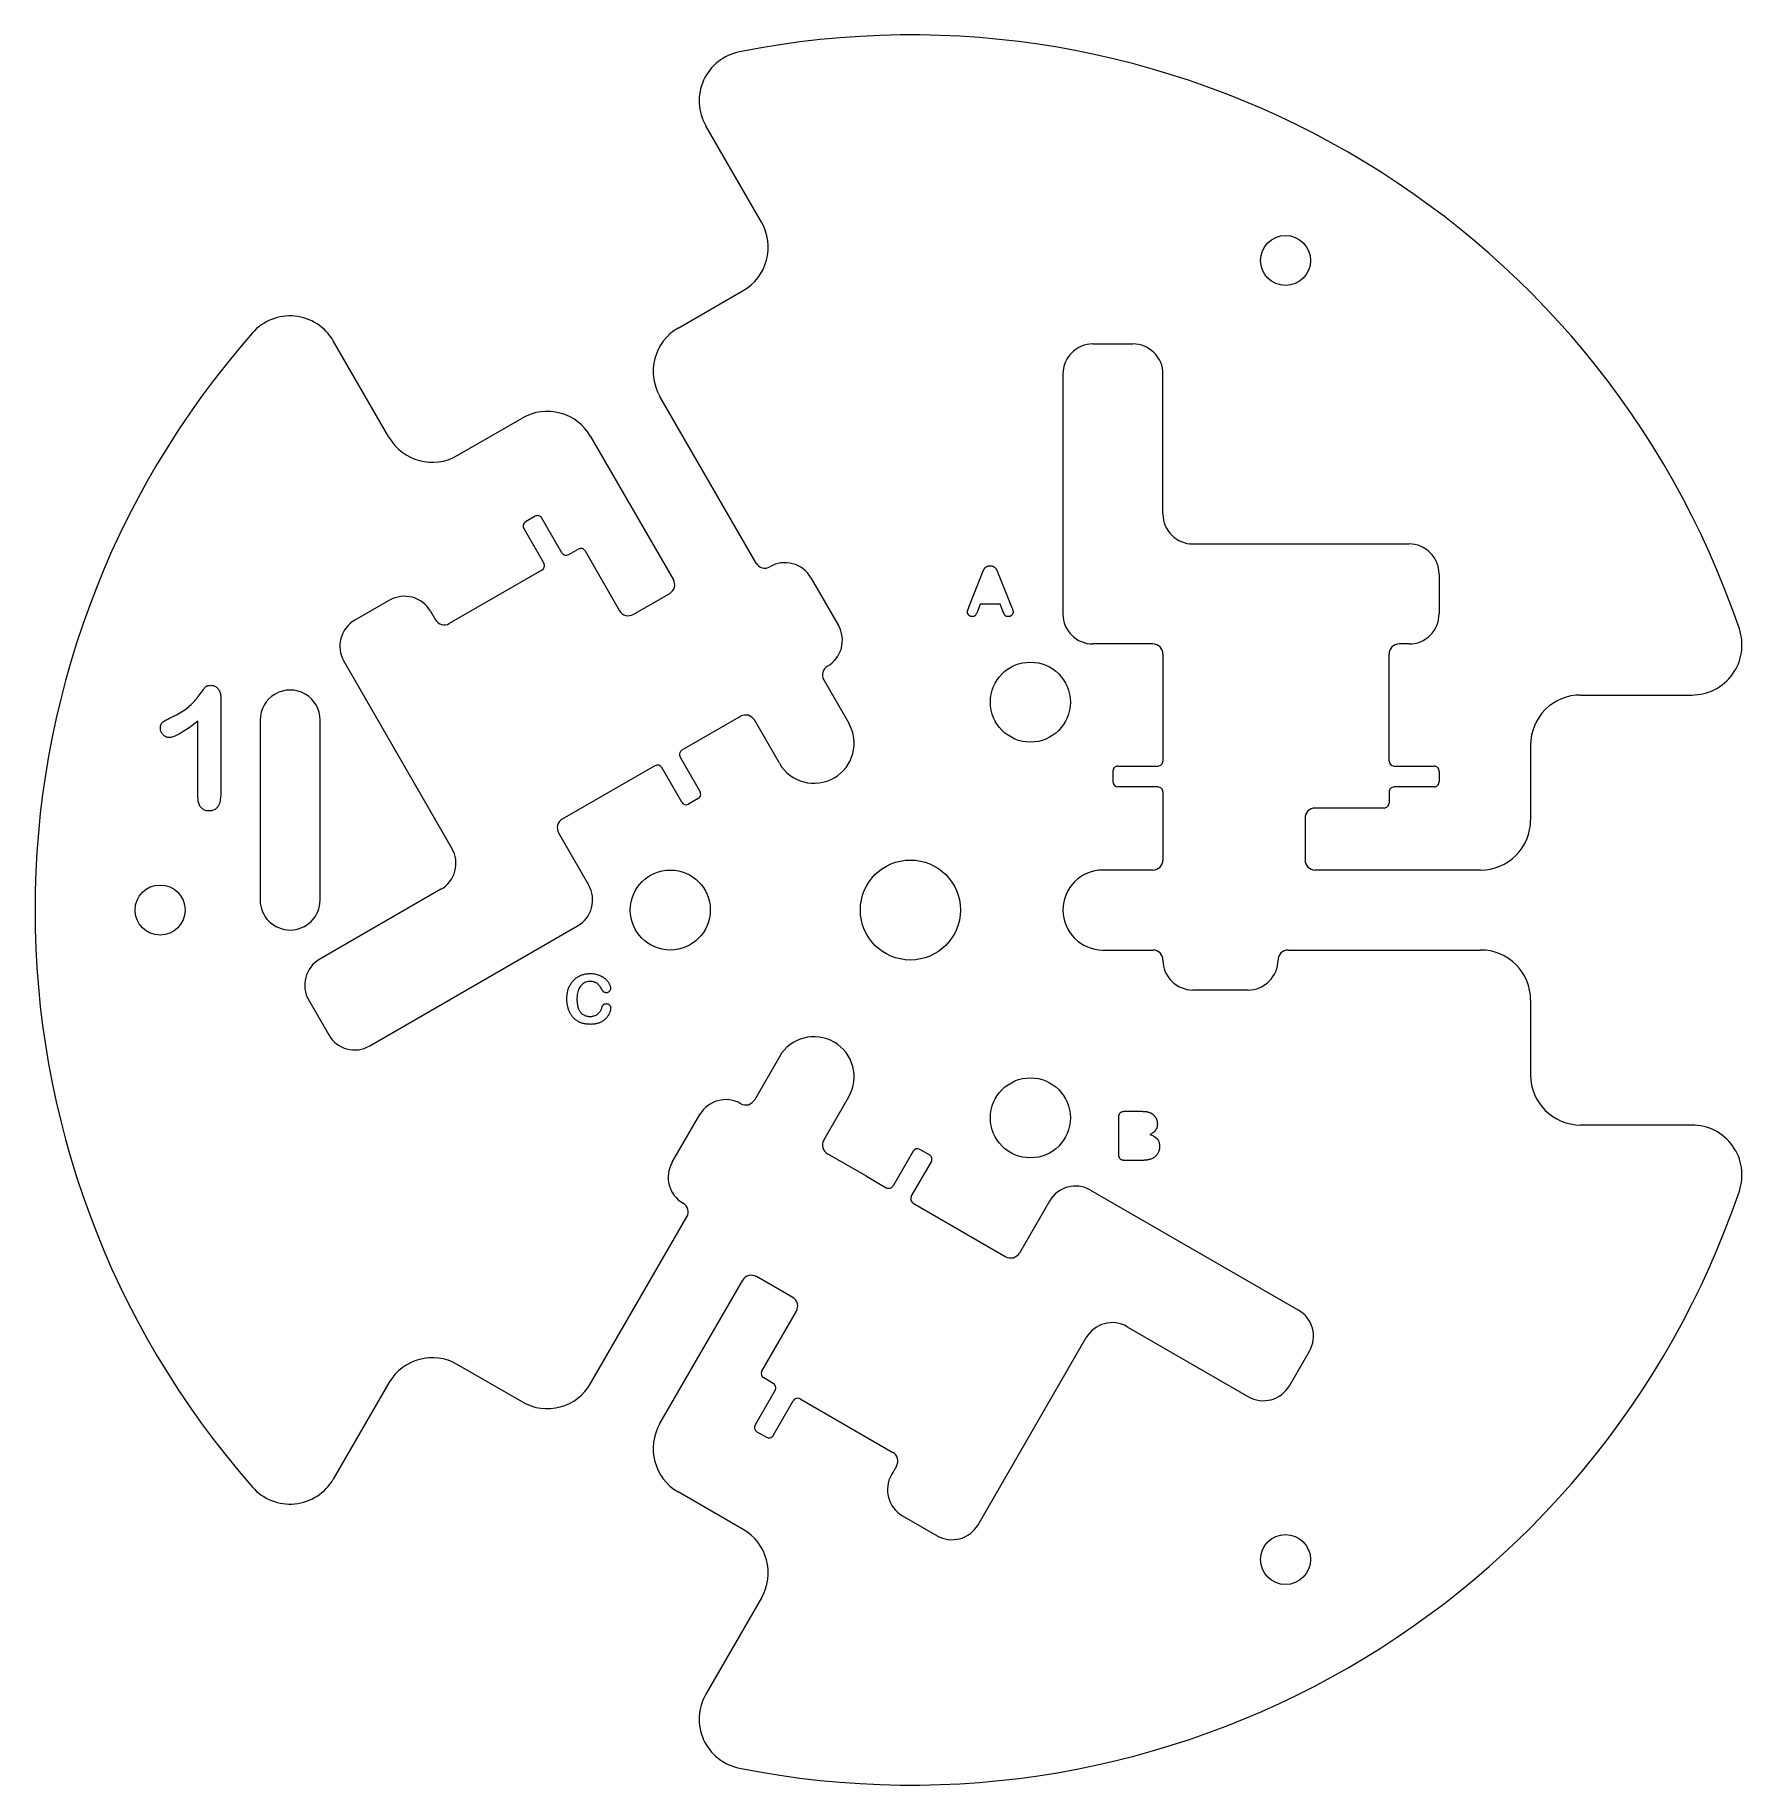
# Model space of a CAD drawing. Extents: x 65 to 235, y 62 to 238.
import ezdxf

# ---------------------------------------------------------------- set-up
doc = ezdxf.new("R2010")
doc.units = 0

msp = doc.modelspace()

# ---------------------------------------------------------------- linework, layer by layer
at = {"color": 1, "lineweight": 13}
for p, q in [((137.305496, 218.773712), (131.74144, 228.410919)), ((128.980179, 208.193573), (135.475357, 211.943573)), ((100.066399, 197.273697), (94.50235, 206.910919)), ((170.435944, 206.600006), (174.435944, 206.600006)), ((167.435944, 203.600006), (167.435944, 179.600006)), ((177.435944, 189.600006), (177.435944, 203.600006)), ((136.77504, 184.692459), (127.150047, 201.363449)), ((106.89653, 195.443573), (113.391716, 199.193573)), ((120.22184, 197.363449), (128.496841, 183.030731)), ((114.675819, 189.369446), (113.72319, 188.819443)), ((117.358826, 185.722321), (115.358826, 189.186432)), ((113.540176, 188.136429), (115.540176, 184.672333)), ((118.04184, 185.539307), (118.994476, 186.089325)), ((119.677483, 185.906311), (123.127487, 179.930725)), ((180.435944, 186.600006), (202.03595, 186.600006)), ((115.357162, 183.989319), (106.090698, 178.639313)), ((159.398788, 183.739212), (159.413223, 183.776093)), ((159.413223, 183.776093), (159.42807, 183.814072)), ((159.42807, 183.814072), (159.443268, 183.851959)), ((159.443268, 183.851959), (159.458664, 183.88855)), ((159.458664, 183.88855), (159.474228, 183.923798)), ((159.474228, 183.923798), (159.490021, 183.957764)), ((159.490021, 183.957764), (159.505981, 183.990417)), ((159.505981, 183.990417), (159.522186, 184.021759)), ((159.522186, 184.021759), (159.538574, 184.051834)), ((159.538574, 184.051834), (159.555161, 184.080566)), ((159.555161, 184.080566), (159.571945, 184.107971)), ((159.571945, 184.107971), (159.588913, 184.134079)), ((159.588913, 184.134079), (159.606567, 184.159073)), ((159.606567, 184.159073), (159.625259, 184.183105)), ((159.625259, 184.183105), (159.64502, 184.206146)), ((159.64502, 184.206146), (159.665848, 184.228195)), ((159.665848, 184.228195), (159.687775, 184.249298)), ((159.687775, 184.249298), (159.710754, 184.269409)), ((159.710754, 184.269409), (159.734802, 184.288574)), ((159.734802, 184.288574), (159.759949, 184.306732)), ((159.759949, 184.306732), (159.786163, 184.323944)), ((159.786163, 184.323944), (159.813446, 184.340179)), ((159.813446, 184.340179), (159.841919, 184.355164)), ((159.841919, 184.355164), (159.871689, 184.36853)), ((159.871689, 184.36853), (159.902756, 184.380341)), ((159.902756, 184.380341), (159.935135, 184.390594)), ((159.935135, 184.390594), (159.968842, 184.399231)), ((159.968842, 184.399231), (160.003845, 184.406342)), ((160.003845, 184.406342), (160.040161, 184.411835)), ((160.040161, 184.411835), (160.077759, 184.415802)), ((160.077759, 184.415802), (160.116669, 184.418137)), ((160.116669, 184.418137), (160.156906, 184.418945)), ((160.156906, 184.418945), (160.197769, 184.418137)), ((160.197769, 184.418137), (160.237274, 184.415802)), ((160.237274, 184.415802), (160.275391, 184.411835)), ((160.275391, 184.411835), (160.312119, 184.406342)), ((160.312119, 184.406342), (160.347504, 184.399231)), ((160.347504, 184.399231), (160.381485, 184.390594)), ((160.381485, 184.390594), (160.414108, 184.380341)), ((160.414108, 184.380341), (160.445374, 184.36853)), ((160.445374, 184.36853), (160.47522, 184.355164)), ((160.47522, 184.355164), (160.503738, 184.340179)), ((160.503738, 184.340179), (160.531021, 184.323975)), ((160.531021, 184.323975), (160.557205, 184.306885)), ((160.557205, 184.306885), (160.582352, 184.288849)), ((160.582352, 184.288849), (160.606415, 184.269928)), ((160.606415, 184.269928), (160.629395, 184.250107)), ((160.629395, 184.250107), (160.651321, 184.229401)), ((160.651321, 184.229401), (160.67215, 184.207764)), ((160.67215, 184.207764), (160.69191, 184.185211)), ((160.69191, 184.185211), (160.710602, 184.161789)), ((160.710602, 184.161789), (160.728256, 184.137466)), ((160.728256, 184.137466), (160.745041, 184.112473)), ((160.745041, 184.112473), (160.761353, 184.087128)), ((160.761353, 184.087128), (160.7771, 184.061386)), ((160.7771, 184.061386), (160.792313, 184.035309)), ((160.792313, 184.035309), (160.806992, 184.008865)), ((160.806992, 184.008865), (160.821136, 183.98204)), ((160.821136, 183.98204), (160.834732, 183.954834)), ((160.834732, 183.954834), (160.847809, 183.927277)), ((160.847809, 183.927277), (160.860336, 183.899338)), ((160.860336, 183.899338), (160.872314, 183.871033)), ((160.872314, 183.871033), (160.884384, 183.841629)), ((160.884384, 183.841629), (160.897064, 183.810287)), ((160.897064, 183.810287), (160.91037, 183.777008)), ((160.91037, 183.777008), (160.924347, 183.741837)), ((142.239151, 183.228363), (144.989151, 178.46521)), ((158.04248, 180.29393), (159.299072, 183.484024)), ((159.299072, 183.484024), (159.310013, 183.512054)), ((159.310013, 183.512054), (159.321396, 183.541168)), ((159.321396, 183.541168), (159.333206, 183.571426)), ((159.333206, 183.571426), (159.345459, 183.602768)), ((159.345459, 183.602768), (159.358124, 183.635223)), ((159.358124, 183.635223), (159.371262, 183.668777)), ((159.371262, 183.668777), (159.384827, 183.703461)), ((159.384827, 183.703461), (159.398788, 183.739212)), ((160.924347, 183.741837), (160.93895, 183.704742)), ((160.93895, 183.704742), (160.954163, 183.665787)), ((160.954163, 183.665787), (160.970016, 183.624863)), ((160.970016, 183.624863), (160.986542, 183.582062)), ((160.986542, 183.582062), (161.003662, 183.537354)), ((161.003662, 183.537354), (161.021439, 183.490723)), ((161.021439, 183.490723), (162.304825, 180.320755)), ((205.03595, 183.600006), (205.03595, 179.600006)), ((100.126587, 180.969437), (96.662491, 178.969437)), ((124.493507, 179.564697), (128.130814, 181.664703)), ((158.013397, 180.220886), (158.027496, 180.256592)), ((158.027496, 180.256592), (158.04248, 180.29393)), ((159.161713, 180.595535), (158.927109, 179.96553)), ((161.158829, 180.595535), (159.161713, 180.595535)), ((161.393402, 179.978973), (161.158829, 180.595535)), ((162.304825, 180.320755), (162.333511, 180.250351)), ((162.333511, 180.250351), (162.359131, 180.183899)), ((104.22467, 179.871368), (104.72467, 179.005341)), ((157.898392, 179.787933), (157.899734, 179.828461)), ((157.899841, 179.753479), (157.898392, 179.787933)), ((157.899734, 179.828461), (157.903748, 179.869446)), ((157.90416, 179.719711), (157.899841, 179.753479)), ((157.903748, 179.869446), (157.910431, 179.911011)), ((157.911362, 179.686722), (157.90416, 179.719711)), ((157.910431, 179.911011), (157.919846, 179.953094)), ((157.921432, 179.654434), (157.911362, 179.686722)), ((157.919846, 179.953094), (157.931885, 179.995712)), ((157.934402, 179.62291), (157.921432, 179.654434)), ((157.931885, 179.995712), (157.947021, 180.041946)), ((157.950256, 179.592133), (157.934402, 179.62291)), ((157.947021, 180.041946), (157.955917, 180.067566)), ((157.968994, 179.562057), (157.950256, 179.592133)), ((157.955917, 180.067566), (157.965668, 180.094894)), ((157.965668, 180.094894), (157.976318, 180.123901)), ((157.990585, 179.532745), (157.968994, 179.562057)), ((157.976318, 180.123901), (157.987793, 180.154541)), ((157.987793, 180.154541), (158.000168, 180.186874)), ((158.015106, 179.504166), (157.990585, 179.532745)), ((158.000168, 180.186874), (158.013397, 180.220886)), ((158.04248, 179.476303), (158.015106, 179.504166)), ((158.071716, 179.450226), (158.04248, 179.476303)), ((158.101837, 179.42688), (158.071716, 179.450226)), ((158.132858, 179.40625), (158.101837, 179.42688)), ((158.164703, 179.388367), (158.132858, 179.40625)), ((158.197479, 179.373291), (158.164703, 179.388367)), ((158.231049, 179.360916), (158.197479, 179.373291)), ((158.265549, 179.351288), (158.231049, 179.360916)), ((158.300903, 179.344437), (158.265549, 179.351288)), ((158.337128, 179.340286), (158.300903, 179.344437)), ((158.374237, 179.338943), (158.337128, 179.340286)), ((158.417206, 179.34021), (158.374237, 179.338943)), ((158.457718, 179.344101), (158.417206, 179.34021)), ((158.495743, 179.350555), (158.457718, 179.344101)), ((158.531311, 179.359573), (158.495743, 179.350555)), ((158.564377, 179.37117), (158.531311, 179.359573)), ((158.594955, 179.385376), (158.564377, 179.37117)), ((158.623108, 179.402145), (158.594955, 179.385376)), ((158.648727, 179.421494), (158.623108, 179.402145)), ((158.671875, 179.443436), (158.648727, 179.421494)), ((158.692566, 179.467957), (158.671875, 179.443436)), ((158.712402, 179.49614), (158.692566, 179.467957)), ((158.733032, 179.529144), (158.712402, 179.49614)), ((158.754471, 179.56691), (158.733032, 179.529144)), ((158.776749, 179.609482), (158.754471, 179.56691)), ((158.799789, 179.656845), (158.776749, 179.609482)), ((158.823639, 179.709), (158.799789, 179.656845)), ((158.848297, 179.765945), (158.823639, 179.709)), ((158.873779, 179.827698), (158.848297, 179.765945)), ((158.90004, 179.894241), (158.873779, 179.827698)), ((158.927109, 179.96553), (158.90004, 179.894241)), ((161.402954, 179.955811), (161.393402, 179.978973)), ((161.412888, 179.931976), (161.402954, 179.955811)), ((161.423218, 179.90744), (161.412888, 179.931976)), ((161.433868, 179.882172), (161.423218, 179.90744)), ((161.444916, 179.856216), (161.433868, 179.882172)), ((161.456314, 179.829575), (161.444916, 179.856216)), ((161.468124, 179.802216), (161.456314, 179.829575)), ((161.48024, 179.774139), (161.468124, 179.802216)), ((161.492767, 179.745361), (161.48024, 179.774139)), ((161.505676, 179.715912), (161.492767, 179.745361)), ((161.518646, 179.686844), (161.505676, 179.715912)), ((161.531448, 179.659332), (161.518646, 179.686844)), ((161.544098, 179.633377), (161.531448, 179.659332)), ((161.55658, 179.608948), (161.544098, 179.633377)), ((161.581055, 179.564728), (161.55658, 179.608948)), ((161.604828, 179.526642), (161.581055, 179.564728)), ((161.627975, 179.494751), (161.604828, 179.526642)), ((161.651825, 179.467133), (161.627975, 179.494751)), ((161.677826, 179.44194), (161.651825, 179.467133)), ((161.705978, 179.419128), (161.677826, 179.44194)), ((161.736282, 179.398758), (161.705978, 179.419128)), ((161.768707, 179.380829), (161.736282, 179.398758)), ((161.803543, 179.365738), (161.768707, 179.380829)), ((161.84108, 179.354004), (161.803543, 179.365738)), ((161.881287, 179.345627), (161.84108, 179.354004)), ((161.924194, 179.340622), (161.881287, 179.345627)), ((161.969757, 179.338943), (161.924194, 179.340622)), ((162.009384, 179.340347), (161.969757, 179.338943)), ((162.047836, 179.344635), (162.009384, 179.340347)), ((162.085114, 179.351746), (162.047836, 179.344635)), ((162.121246, 179.361694), (162.085114, 179.351746)), ((162.156158, 179.374527), (162.121246, 179.361694)), ((162.189896, 179.390198), (162.156158, 179.374527)), ((162.222504, 179.408691), (162.189896, 179.390198)), ((162.253937, 179.430054), (162.222504, 179.408691)), ((162.284149, 179.454285), (162.253937, 179.430054)), ((162.313217, 179.481339), (162.284149, 179.454285)), ((162.340286, 179.510086), (162.313217, 179.481339)), ((162.364502, 179.539459), (162.340286, 179.510086)), ((162.359131, 180.183899), (162.381744, 180.121399)), ((162.385864, 179.569351), (162.364502, 179.539459)), ((162.381744, 180.121399), (162.401352, 180.062836)), ((162.404373, 179.599823), (162.385864, 179.569351)), ((162.401352, 180.062836), (162.417938, 180.008286)), ((162.420044, 179.630859), (162.404373, 179.599823)), ((162.417938, 180.008286), (162.431503, 179.957642)), ((162.432877, 179.662491), (162.420044, 179.630859)), ((162.431503, 179.957642), (162.442062, 179.91098)), ((162.442825, 179.694672), (162.432877, 179.662491)), ((162.442062, 179.91098), (162.449615, 179.868225)), ((162.449936, 179.727432), (162.442825, 179.694672)), ((162.449615, 179.868225), (162.454132, 179.829468)), ((162.454239, 179.760757), (162.449936, 179.727432)), ((162.454132, 179.829468), (162.455627, 179.794647)), ((162.455627, 179.794647), (162.454239, 179.760757)), ((176.435944, 176.600006), (170.435944, 176.600006)), ((177.435944, 175.600006), (177.435944, 164.899994)), ((200.03595, 164.899994), (200.03595, 175.600006)), ((202.03595, 176.600006), (201.03595, 176.600006)), ((95.564415, 174.871368), (106.36441, 156.165222)), ((81.031601, 171.382996), (81.126801, 171.512421)), ((81.126801, 171.512421), (81.217346, 171.638092)), ((81.217346, 171.638092), (81.301369, 171.753693)), ((81.301369, 171.753693), (81.378868, 171.859253)), ((81.378868, 171.859253), (81.449837, 171.954727)), ((81.449837, 171.954727), (81.514252, 172.040207)), ((81.514252, 172.040207), (81.572136, 172.115616)), ((81.572136, 172.115616), (81.623497, 172.180939)), ((81.623497, 172.180939), (81.668297, 172.236237)), ((81.668297, 172.236237), (81.706573, 172.281448)), ((81.706573, 172.281448), (81.738327, 172.31665)), ((81.738327, 172.31665), (81.769341, 172.345276)), ((81.769341, 172.345276), (81.805359, 172.370941)), ((81.805359, 172.370941), (81.846405, 172.393539)), ((81.846405, 172.393539), (81.892479, 172.413177)), ((81.892479, 172.413177), (81.943588, 172.429733)), ((81.943588, 172.429733), (81.999718, 172.443329)), ((81.999718, 172.443329), (82.06086, 172.453888)), ((82.06086, 172.453888), (82.127052, 172.461411)), ((82.127052, 172.461411), (82.198242, 172.465927)), ((82.198242, 172.465927), (82.274498, 172.467453)), ((82.274498, 172.467453), (82.361519, 172.464005)), ((82.361519, 172.464005), (82.445053, 172.453705)), ((82.445053, 172.453705), (82.52504, 172.436539)), ((82.52504, 172.436539), (82.601547, 172.412491)), ((82.601547, 172.412491), (82.674492, 172.381577)), ((82.674492, 172.381577), (82.743942, 172.343781)), ((82.743942, 172.343781), (82.809875, 172.299149)), ((82.809875, 172.299149), (82.872284, 172.24762)), ((82.872284, 172.24762), (82.93119, 172.189224)), ((82.93119, 172.189224), (82.986557, 172.123962)), ((82.986557, 172.123962), (83.037483, 172.052673)), ((83.037483, 172.052673), (83.083054, 171.976196)), ((83.083054, 171.976196), (83.12326, 171.894501)), ((83.12326, 171.894501), (83.158134, 171.807663)), ((83.158134, 171.807663), (83.187622, 171.715591)), ((83.187622, 171.715591), (83.211731, 171.618332)), ((83.211731, 171.618332), (83.230499, 171.515869)), ((83.230499, 171.515869), (83.243912, 171.408203)), ((143.52504, 173.001114), (146.02504, 168.67099)), ((219.185944, 171.5), (230.314041, 171.5)), ((79.175217, 169.716003), (79.341377, 169.815994)), ((79.341377, 169.815994), (79.49942, 169.917038)), ((79.49942, 169.917038), (79.64933, 170.019104)), ((79.64933, 170.019104), (79.791115, 170.122116)), ((79.791115, 170.122116), (79.924767, 170.226181)), ((79.924767, 170.226181), (80.050316, 170.331207)), ((80.050316, 170.331207), (80.17041, 170.438049)), ((80.17041, 170.438049), (80.287735, 170.547363)), ((80.287735, 170.547363), (80.40229, 170.65921)), ((80.40229, 170.65921), (80.514076, 170.77356)), ((80.514076, 170.77356), (80.623116, 170.890411)), ((80.623116, 170.890411), (80.729362, 171.009766)), ((80.729362, 171.009766), (80.83287, 171.131668)), ((80.83287, 171.131668), (80.933601, 171.256073)), ((80.933601, 171.256073), (81.031601, 171.382996)), ((83.243912, 171.408203), (83.251938, 171.29538)), ((83.251938, 171.29538), (83.254631, 171.177338)), ((83.254631, 171.177338), (83.254631, 161.585312)), ((77.214584, 168.178253), (77.217278, 168.261444)), ((77.217308, 168.105408), (77.214584, 168.178253)), ((77.217278, 168.261444), (77.225304, 168.340103)), ((77.225487, 168.034348), (77.217308, 168.105408)), ((77.225304, 168.340103), (77.238716, 168.414246)), ((77.239098, 167.964996), (77.225487, 168.034348)), ((77.238716, 168.414246), (77.257484, 168.483871)), ((77.257484, 168.483871), (77.281616, 168.548965)), ((77.281616, 168.548965), (77.311104, 168.609528)), ((77.311104, 168.609528), (77.345955, 168.665588)), ((77.345955, 168.665588), (77.386162, 168.717102)), ((77.386162, 168.717102), (77.431732, 168.764084)), ((77.431732, 168.764084), (77.482658, 168.806549)), ((77.482658, 168.806549), (77.54039, 168.847961)), ((77.54039, 168.847961), (77.606308, 168.891663)), ((77.606308, 168.891663), (77.68045, 168.937744)), ((77.68045, 168.937744), (77.762794, 168.986176)), ((77.762794, 168.986176), (77.853371, 169.036926)), ((77.853371, 169.036926), (77.952126, 169.090042)), ((77.952126, 169.090042), (78.059113, 169.145508)), ((78.059113, 169.145508), (78.174301, 169.203308)), ((78.174301, 169.203308), (78.297691, 169.263443)), ((78.297691, 169.263443), (78.429291, 169.325958)), ((78.429291, 169.325958), (78.627968, 169.421936)), ((78.627968, 169.421936), (78.81852, 169.518967)), ((78.81852, 169.518967), (79.000916, 169.616959)), ((79.000916, 169.616959), (79.175217, 169.716003)), ((79.824463, 168.048828), (79.496246, 167.836456)), ((80.180496, 168.293854), (79.824463, 168.048828)), ((80.564339, 168.571548), (80.180496, 168.293854)), ((80.975998, 168.881958), (80.564339, 168.571548)), ((80.975998, 161.258606), (80.975998, 168.881958)), ((87.185944, 169), (87.185944, 151)), ((93.185944, 151), (93.185944, 169)), ((135.23082, 169.367142), (129.341843, 165.967148)), ((139.096848, 164.67099), (136.596848, 169.001114)), ((77.258148, 167.897461), (77.239098, 167.964996)), ((77.282661, 167.831619), (77.258148, 167.897461)), ((77.312607, 167.767609), (77.282661, 167.831619)), ((77.347984, 167.705307), (77.312607, 167.767609)), ((77.388832, 167.644806), (77.347984, 167.705307)), ((77.435135, 167.586029), (77.388832, 167.644806)), ((77.486847, 167.529007), (77.435135, 167.586029)), ((77.542091, 167.475693), (77.486847, 167.529007)), ((77.598938, 167.427963), (77.542091, 167.475693)), ((77.657387, 167.38588), (77.598938, 167.427963)), ((77.717407, 167.349411), (77.657387, 167.38588)), ((77.778999, 167.318542), (77.717407, 167.349411)), ((77.842224, 167.293274), (77.778999, 167.318542)), ((77.907013, 167.273636), (77.842224, 167.293274)), ((77.973412, 167.259583), (77.907013, 167.273636)), ((78.041382, 167.25119), (77.973412, 167.259583)), ((78.110954, 167.248383), (78.041382, 167.25119)), ((78.272316, 167.264725), (78.110954, 167.248383)), ((78.461472, 167.313721), (78.272316, 167.264725)), ((78.678436, 167.395401), (78.461472, 167.313721)), ((78.923218, 167.50975), (78.678436, 167.395401)), ((79.195816, 167.656769), (78.923218, 167.50975)), ((79.496246, 167.836456), (79.195816, 167.656769)), ((214.185944, 166.5), (214.185944, 159)), ((129.158829, 165.284134), (131.158829, 161.820023)), ((126.657166, 164.417145), (117.390694, 159.067139)), ((129.340179, 160.77002), (127.340179, 164.234131)), ((172.435944, 163.899994), (172.435944, 162.800003)), ((172.935944, 164.399994), (176.935944, 164.399994)), ((200.53595, 164.399994), (204.53595, 164.399994)), ((205.03595, 163.899994), (205.03595, 162.800003)), ((80.979095, 161.127823), (80.975998, 161.258606)), ((80.988396, 161.003601), (80.979095, 161.127823)), ((81.003914, 160.885895), (80.988396, 161.003601)), ((83.243149, 161.265396), (83.208733, 160.979141)), ((83.254631, 161.585312), (83.243149, 161.265396)), ((130.975815, 161.137009), (130.023193, 160.587021)), ((176.935944, 162.300003), (172.935944, 162.300003)), ((177.435944, 161.800003), (177.435944, 155)), ((200.03595, 161.800003), (200.03595, 160.699997)), ((204.53595, 162.300003), (200.53595, 162.300003)), ((81.025604, 160.774719), (81.003914, 160.885895)), ((81.05349, 160.67009), (81.025604, 160.774719)), ((81.087578, 160.572006), (81.05349, 160.67009)), ((81.127892, 160.480438), (81.087578, 160.572006)), ((81.17437, 160.395416), (81.127892, 160.480438)), ((81.227074, 160.31691), (81.17437, 160.395416)), ((81.28595, 160.244949), (81.227074, 160.31691)), ((81.34996, 160.179672), (81.28595, 160.244949)), ((81.417984, 160.121307), (81.34996, 160.179672)), ((81.490044, 160.069794), (81.417984, 160.121307)), ((81.566093, 160.025131), (81.490044, 160.069794)), ((81.646179, 159.987335), (81.566093, 160.025131)), ((81.730301, 159.956436), (81.646179, 159.987335)), ((81.818413, 159.932373), (81.730301, 159.956436)), ((81.910568, 159.915207), (81.818413, 159.932373)), ((82.006752, 159.904922), (81.910568, 159.915207)), ((82.106934, 159.901459), (82.006752, 159.904922)), ((82.324989, 159.918304), (82.106934, 159.901459)), ((82.520111, 159.968857), (82.324989, 159.918304)), ((82.692276, 160.053024), (82.520111, 159.968857)), ((82.841476, 160.170883), (82.692276, 160.053024)), ((82.967712, 160.322418), (82.841476, 160.170883)), ((83.070992, 160.50766), (82.967712, 160.322418)), ((83.151329, 160.726562), (83.070992, 160.50766)), ((83.208733, 160.979141), (83.151329, 160.726562)), ((199.53595, 160.199997), (192.635941, 160.199997)), ((117.024673, 157.701111), (120.024673, 152.504959)), ((191.635941, 159.199997), (191.635941, 155)), ((176.435944, 154), (171.435944, 154)), ((209.185944, 154), (192.635941, 154)), ((105.266342, 152.067139), (93.141983, 145.067139)), ((98.141983, 136.406891), (118.92659, 148.406891)), ((171.435944, 146), (176.435944, 146)), ((189.935944, 146), (209.185944, 146)), ((119.269409, 143.471725), (119.356461, 143.504822)), ((119.356461, 143.504822), (119.444595, 143.53447)), ((119.444595, 143.53447), (119.533905, 143.560608)), ((119.533905, 143.560608), (119.624352, 143.583267)), ((119.624352, 143.583267), (119.715912, 143.602417)), ((119.715912, 143.602417), (119.808655, 143.618103)), ((119.808655, 143.618103), (119.902527, 143.630295)), ((119.902527, 143.630295), (119.997498, 143.639008)), ((119.997498, 143.639008), (120.093643, 143.644241)), ((120.093643, 143.644241), (120.190926, 143.645996)), ((120.190926, 143.645996), (120.308907, 143.643616)), ((120.308907, 143.643616), (120.424301, 143.636475)), ((120.424301, 143.636475), (120.537048, 143.624588)), ((120.537048, 143.624588), (120.647186, 143.607895)), ((120.647186, 143.607895), (120.75473, 143.586487)), ((120.75473, 143.586487), (120.859627, 143.560318)), ((120.859627, 143.560318), (120.961945, 143.529419)), ((120.961945, 143.529419), (121.06163, 143.493729)), ((117.891769, 141.661392), (117.910767, 141.766373)), ((117.910767, 141.766373), (117.933197, 141.868881)), ((117.933197, 141.868881), (117.959076, 141.968918)), ((117.959076, 141.968918), (117.988411, 142.066452)), ((117.988411, 142.066452), (118.021179, 142.161514)), ((118.021179, 142.161514), (118.05722, 142.253998)), ((118.05722, 142.253998), (118.096184, 142.343735)), ((118.096184, 142.343735), (118.138168, 142.430817)), ((118.138168, 142.430817), (118.183128, 142.515121)), ((118.183128, 142.515121), (118.231064, 142.596725)), ((118.231064, 142.596725), (118.281982, 142.675613)), ((118.281982, 142.675613), (118.335884, 142.751816)), ((118.335884, 142.751816), (118.392754, 142.825272)), ((118.392754, 142.825272), (118.452599, 142.896042)), ((118.452599, 142.896042), (118.515457, 142.964081)), ((118.515457, 142.964081), (118.580894, 143.02916)), ((118.580894, 143.02916), (118.648582, 143.09108)), ((118.648582, 143.09108), (118.71843, 143.14978)), ((118.71843, 143.14978), (118.790497, 143.205338)), ((118.790497, 143.205338), (118.864792, 143.25769)), ((118.864792, 143.25769), (118.941292, 143.306854)), ((118.948151, 141.825607), (118.915413, 141.689331)), ((118.941292, 143.306854), (119.020004, 143.352859)), ((118.988129, 141.954025), (118.948151, 141.825607)), ((119.035431, 142.074646), (118.988129, 141.954025)), ((119.020004, 143.352859), (119.100937, 143.39566)), ((119.089958, 142.187408), (119.035431, 142.074646)), ((119.151733, 142.292313), (119.089958, 142.187408)), ((119.100937, 143.39566), (119.184067, 143.435287)), ((119.220825, 142.389389), (119.151733, 142.292313)), ((119.184067, 143.435287), (119.269409, 143.471725)), ((119.296036, 142.477875), (119.220825, 142.389389)), ((119.376244, 142.557068), (119.296036, 142.477875)), ((119.461433, 142.626923), (119.376244, 142.557068)), ((119.551651, 142.6875), (119.461433, 142.626923)), ((119.646828, 142.738739), (119.551651, 142.6875)), ((119.747009, 142.780624), (119.646828, 142.738739)), ((119.852158, 142.813232), (119.747009, 142.780624)), ((119.962326, 142.836548), (119.852158, 142.813232)), ((120.077484, 142.850525), (119.962326, 142.836548)), ((120.197632, 142.855164), (120.077484, 142.850525)), ((120.273476, 142.853348), (120.197632, 142.855164)), ((120.346878, 142.847931), (120.273476, 142.853348)), ((120.417824, 142.838882), (120.346878, 142.847931)), ((120.486351, 142.826218), (120.417824, 142.838882)), ((120.552414, 142.809906), (120.486351, 142.826218)), ((120.616013, 142.790039), (120.552414, 142.809906)), ((120.677185, 142.766495), (120.616013, 142.790039)), ((120.735931, 142.739349), (120.677185, 142.766495)), ((120.792191, 142.708588), (120.735931, 142.739349)), ((120.846016, 142.674225), (120.792191, 142.708588)), ((120.897957, 142.6362), (120.846016, 142.674225)), ((120.948502, 142.594467), (120.897957, 142.6362)), ((120.997681, 142.549042), (120.948502, 142.594467)), ((121.045479, 142.499954), (120.997681, 142.549042)), ((121.091911, 142.447189), (121.045479, 142.499954)), ((121.06163, 143.493729), (121.158691, 143.453262)), ((121.136971, 142.390732), (121.091911, 142.447189)), ((121.180634, 142.330582), (121.136971, 142.390732)), ((121.158691, 143.453262), (121.253151, 143.408081)), ((121.222923, 142.266724), (121.180634, 142.330582)), ((121.26387, 142.199219), (121.222923, 142.266724)), ((121.253151, 143.408081), (121.344131, 143.35936)), ((121.303421, 142.128021), (121.26387, 142.199219)), ((121.32666, 142.085098), (121.303421, 142.128021)), ((121.349472, 142.044785), (121.32666, 142.085098)), ((121.344131, 143.35936), (121.430771, 143.308411)), ((121.371841, 142.007095), (121.349472, 142.044785)), ((121.393791, 141.971985), (121.371841, 142.007095)), ((121.415253, 141.939529), (121.393791, 141.971985)), ((121.43634, 141.909653), (121.415253, 141.939529)), ((121.430771, 143.308411), (121.513016, 143.255219)), ((121.456963, 141.882431), (121.43634, 141.909653)), ((121.477127, 141.857788), (121.456963, 141.882431)), ((121.496887, 141.83577), (121.477127, 141.857788)), ((121.51619, 141.816391), (121.496887, 141.83577)), ((121.513016, 143.255219), (121.590942, 143.199768)), ((121.536255, 141.799194), (121.51619, 141.816391)), ((121.558228, 141.783829), (121.536255, 141.799194)), ((121.582108, 141.770233), (121.558228, 141.783829)), ((121.607887, 141.758469), (121.582108, 141.770233)), ((121.590942, 143.199768), (121.664505, 143.14209)), ((121.635597, 141.74852), (121.607887, 141.758469)), ((121.664505, 143.14209), (121.733696, 143.082169)), ((121.733696, 143.082169), (121.798538, 143.019989)), ((121.798538, 143.019989), (121.859016, 142.955551)), ((121.859016, 142.955551), (121.915123, 142.88887)), ((121.915123, 142.88887), (121.966888, 142.819962)), ((121.961044, 141.758575), (121.931381, 141.746811)), ((121.9897, 141.772949), (121.961044, 141.758575)), ((121.966888, 142.819962), (122.014008, 142.75032)), ((122.017334, 141.789948), (121.9897, 141.772949)), ((122.014008, 142.75032), (122.056198, 142.681458)), ((122.043976, 141.809555), (122.017334, 141.789948)), ((122.069611, 141.831757), (122.043976, 141.809555)), ((122.056198, 142.681458), (122.093384, 142.613342)), ((122.094246, 141.856598), (122.069611, 141.831757)), ((122.093384, 142.613342), (122.125618, 142.546005)), ((122.117157, 141.883133), (122.094246, 141.856598)), ((122.13768, 141.910492), (122.117157, 141.883133)), ((122.125618, 142.546005), (122.152893, 142.479446)), ((122.155762, 141.938629), (122.13768, 141.910492)), ((122.152893, 142.479446), (122.175194, 142.413635)), ((122.171432, 141.96756), (122.155762, 141.938629)), ((122.184723, 141.99733), (122.171432, 141.96756)), ((122.175194, 142.413635), (122.192566, 142.348648)), ((122.195564, 142.027893), (122.184723, 141.99733)), ((122.192566, 142.348648), (122.204964, 142.284378)), ((122.204025, 142.059265), (122.195564, 142.027893)), ((122.210045, 142.091446), (122.204025, 142.059265)), ((122.204964, 142.284378), (122.21241, 142.220886)), ((122.213676, 142.12439), (122.210045, 142.091446)), ((122.21241, 142.220886), (122.214874, 142.158173)), ((122.214874, 142.158173), (122.213676, 142.12439)), ((185.935944, 142), (180.435944, 142)), ((92.043907, 140.96907), (94.043907, 137.504959)), ((117.84861, 141.099289), (117.850365, 141.21666)), ((117.849319, 141.026627), (117.84861, 141.099289)), ((117.851379, 140.954788), (117.849319, 141.026627)), ((117.850365, 141.21666), (117.855515, 141.331573)), ((117.854836, 140.883743), (117.851379, 140.954788)), ((117.859604, 140.813522), (117.854836, 140.883743)), ((117.855515, 141.331573), (117.864151, 141.444)), ((117.865807, 140.74408), (117.859604, 140.813522)), ((117.864151, 141.444), (117.876251, 141.553925)), ((117.873352, 140.675476), (117.865807, 140.74408)), ((117.882294, 140.60762), (117.873352, 140.675476)), ((117.876251, 141.553925), (117.891769, 141.661392)), ((117.892578, 140.540588), (117.882294, 140.60762)), ((117.904266, 140.474396), (117.892578, 140.540588)), ((117.917313, 140.408997), (117.904266, 140.474396)), ((117.931747, 140.344376), (117.917313, 140.408997)), ((117.94754, 140.280518), (117.931747, 140.344376)), ((117.964714, 140.217438), (117.94754, 140.280518)), ((117.983276, 140.155121), (117.964714, 140.217438)), ((118.003197, 140.093582), (117.983276, 140.155121)), ((118.024475, 140.032822), (118.003197, 140.093582)), ((118.047165, 139.972809), (118.024475, 140.032822)), ((118.860901, 141.233398), (118.857269, 141.065765)), ((118.857269, 141.065765), (118.858841, 140.95311)), ((118.858841, 140.95311), (118.863693, 140.844284)), ((118.871796, 141.393219), (118.860901, 141.233398)), ((118.863693, 140.844284), (118.871719, 140.739304)), ((118.871719, 140.739304), (118.88298, 140.638214)), ((118.889984, 141.545197), (118.871796, 141.393219)), ((118.88298, 140.638214), (118.897476, 140.540955)), ((118.915413, 141.689331), (118.889984, 141.545197)), ((118.897476, 140.540955), (118.915161, 140.44751)), ((118.915161, 140.44751), (118.936089, 140.358002)), ((118.936089, 140.358002), (118.96022, 140.272293)), ((118.96022, 140.272293), (118.987518, 140.19043)), ((118.987518, 140.19043), (119.018105, 140.112427)), ((119.018105, 140.112427), (119.051605, 140.038284)), ((119.051605, 140.038284), (119.087799, 139.968002)), ((121.233337, 139.965179), (121.270805, 140.037628)), ((121.270805, 140.037628), (121.305321, 140.114105)), ((121.305321, 140.114105), (121.336922, 140.194519)), ((121.336922, 140.194519), (121.349976, 140.232666)), ((121.349976, 140.232666), (121.363617, 140.269394)), ((121.363617, 140.269394), (121.377869, 140.304688)), ((121.377869, 140.304688), (121.3927, 140.338486)), ((121.3927, 140.338486), (121.408142, 140.370865)), ((121.408142, 140.370865), (121.424194, 140.40184)), ((121.424194, 140.40184), (121.440857, 140.43132)), ((121.440857, 140.43132), (121.45813, 140.459396)), ((121.45813, 140.459396), (121.47596, 140.486008)), ((121.47596, 140.486008), (121.494423, 140.5112)), ((121.494423, 140.5112), (121.514343, 140.534424)), ((121.514343, 140.534424), (121.536537, 140.555222)), ((121.536537, 140.555222), (121.560997, 140.573563)), ((121.560997, 140.573563), (121.587723, 140.589462)), ((121.587723, 140.589462), (121.61673, 140.602921)), ((121.61673, 140.602921), (121.648041, 140.613922)), ((121.665192, 141.740387), (121.635597, 141.74852)), ((121.648041, 140.613922), (121.681625, 140.622513)), ((121.696709, 141.734039), (121.665192, 141.740387)), ((121.681625, 140.622513), (121.717484, 140.628601)), ((121.730133, 141.729538), (121.696709, 141.734039)), ((121.717484, 140.628601), (121.755615, 140.632294)), ((121.765472, 141.726807), (121.730133, 141.729538)), ((121.755615, 140.632294), (121.795998, 140.633514)), ((121.802704, 141.725906), (121.765472, 141.726807)), ((121.795998, 140.633514), (121.831024, 140.632263)), ((121.836388, 141.727203), (121.802704, 141.725906)), ((121.831024, 140.632263), (121.865036, 140.628525)), ((121.86908, 141.73114), (121.836388, 141.727203)), ((121.865036, 140.628525), (121.898056, 140.62233)), ((121.900726, 141.737671), (121.86908, 141.73114)), ((121.898056, 140.62233), (121.930061, 140.613678)), ((121.931381, 141.746811), (121.900726, 141.737671)), ((121.930061, 140.613678), (121.961044, 140.602493)), ((121.961044, 140.602493), (121.99102, 140.588852)), ((121.99102, 140.588852), (122.020027, 140.572754)), ((122.020027, 140.572754), (122.047989, 140.554153)), ((122.047989, 140.554153), (122.074997, 140.533081)), ((122.074997, 140.533081), (122.100952, 140.509537)), ((122.100952, 140.509537), (122.12516, 140.4841)), ((122.12516, 140.4841), (122.146774, 140.457504)), ((122.146774, 140.457504), (122.165901, 140.429703)), ((122.165901, 140.429703), (122.182434, 140.400696)), ((122.182434, 140.400696), (122.196457, 140.370468)), ((122.196457, 140.370468), (122.207909, 140.33902)), ((122.209793, 140.007416), (122.199379, 139.957031)), ((122.207909, 140.33902), (122.216827, 140.306381)), ((122.217896, 140.057037), (122.209793, 140.007416)), ((122.216827, 140.306381), (122.223175, 140.272552)), ((122.223663, 140.105881), (122.217896, 140.057037)), ((122.223175, 140.272552), (122.227013, 140.237503)), ((122.227142, 140.153931), (122.223663, 140.105881)), ((122.227013, 140.237503), (122.22831, 140.201233)), ((122.22831, 140.201233), (122.227142, 140.153931)), ((214.185944, 141), (214.185944, 133.5)), ((118.07119, 139.913589), (118.047165, 139.972809)), ((118.096619, 139.855133), (118.07119, 139.913589)), ((118.123413, 139.79747), (118.096619, 139.855133)), ((118.151459, 139.740692), (118.123413, 139.79747)), ((118.180641, 139.685074), (118.151459, 139.740692)), ((118.210968, 139.630508), (118.180641, 139.685074)), ((118.242416, 139.577103), (118.210968, 139.630508)), ((118.275024, 139.52478), (118.242416, 139.577103)), ((118.308762, 139.473541), (118.275024, 139.52478)), ((118.343658, 139.423431), (118.308762, 139.473541)), ((118.3797, 139.374435), (118.343658, 139.423431)), ((118.416855, 139.326523), (118.3797, 139.374435)), ((118.455162, 139.279739), (118.416855, 139.326523)), ((118.4991, 139.229782), (118.455162, 139.279739)), ((118.543961, 139.181824), (118.4991, 139.229782)), ((118.589584, 139.135818), (118.543961, 139.181824)), ((118.636086, 139.091797), (118.589584, 139.135818)), ((118.683434, 139.049789), (118.636086, 139.091797)), ((118.73159, 139.009705), (118.683434, 139.049789)), ((118.780609, 138.971634), (118.73159, 139.009705)), ((118.830444, 138.935516), (118.780609, 138.971634)), ((118.881149, 138.901382), (118.830444, 138.935516)), ((118.932632, 138.869247), (118.881149, 138.901382)), ((118.985184, 138.838898), (118.932632, 138.869247)), ((119.038879, 138.810196), (118.985184, 138.838898)), ((119.09375, 138.783112), (119.038879, 138.810196)), ((119.087799, 139.968002), (119.126663, 139.901581)), ((119.149803, 138.757721), (119.09375, 138.783112)), ((119.126663, 139.901581), (119.168213, 139.838989)), ((119.207031, 138.733963), (119.149803, 138.757721)), ((119.168213, 139.838989), (119.21244, 139.780273)), ((119.265396, 138.711823), (119.207031, 138.733963)), ((119.21244, 139.780273), (119.259354, 139.725388)), ((119.259354, 139.725388), (119.30896, 139.674377)), ((119.324959, 138.691315), (119.265396, 138.711823)), ((119.30896, 139.674377), (119.361237, 139.627213)), ((119.385696, 138.67247), (119.324959, 138.691315)), ((119.361237, 139.627213), (119.416199, 139.583908)), ((119.447617, 138.655273), (119.385696, 138.67247)), ((119.416199, 139.583908), (119.473801, 139.544464)), ((119.510681, 138.639709), (119.447617, 138.655273)), ((119.473801, 139.544464), (119.533829, 139.508789)), ((119.575073, 138.625717), (119.510681, 138.639709)), ((119.533829, 139.508789), (119.595802, 139.476898)), ((119.640839, 138.613159), (119.575073, 138.625717)), ((119.595802, 139.476898), (119.659805, 139.448746)), ((119.708023, 138.602112), (119.640839, 138.613159)), ((119.659805, 139.448746), (119.7258, 139.424347)), ((119.776596, 138.592514), (119.708023, 138.602112)), ((119.7258, 139.424347), (119.793823, 139.403717)), ((119.846603, 138.584412), (119.776596, 138.592514)), ((119.793823, 139.403717), (119.863876, 139.386826)), ((119.91803, 138.577789), (119.846603, 138.584412)), ((119.863876, 139.386826), (119.935928, 139.373688)), ((119.990845, 138.572632), (119.91803, 138.577789)), ((119.935928, 139.373688), (120.009972, 139.364288)), ((120.065063, 138.568924), (119.990845, 138.572632)), ((120.009972, 139.364288), (120.086044, 139.358688)), ((120.140686, 138.566711), (120.065063, 138.568924)), ((120.086044, 139.358688), (120.164101, 139.356796)), ((120.217743, 138.565994), (120.140686, 138.566711)), ((120.164101, 139.356796), (120.248581, 139.358917)), ((120.318985, 138.567627), (120.217743, 138.565994)), ((120.248581, 139.358917), (120.330399, 139.365311)), ((120.417717, 138.572556), (120.318985, 138.567627)), ((120.330399, 139.365311), (120.409569, 139.375946)), ((120.409569, 139.375946), (120.486069, 139.390839)), ((120.513885, 138.58075), (120.417717, 138.572556)), ((120.486069, 139.390839), (120.559937, 139.410019)), ((120.607506, 138.592255), (120.513885, 138.58075)), ((120.559937, 139.410019), (120.631157, 139.433411)), ((120.698593, 138.607025), (120.607506, 138.592255)), ((120.631157, 139.433411), (120.69976, 139.461075)), ((120.78714, 138.625107), (120.698593, 138.607025)), ((120.69976, 139.461075), (120.765671, 139.492996)), ((120.765671, 139.492996), (120.828972, 139.529175)), ((120.873093, 138.646439), (120.78714, 138.625107)), ((120.828972, 139.529175), (120.889603, 139.56958)), ((120.956558, 138.671082), (120.873093, 138.646439)), ((120.889603, 139.56958), (120.947433, 139.614136)), ((120.947433, 139.614136), (121.00238, 139.662674)), ((121.03743, 138.698975), (120.956558, 138.671082)), ((121.00238, 139.662674), (121.05442, 139.715195)), ((121.115761, 138.730179), (121.03743, 138.698975)), ((121.05442, 139.715195), (121.103516, 139.771713)), ((121.103516, 139.771713), (121.149696, 139.832214)), ((121.191452, 138.764023), (121.115761, 138.730179)), ((121.149696, 139.832214), (121.193008, 139.896698)), ((121.264427, 138.799835), (121.191452, 138.764023)), ((121.193008, 139.896698), (121.233337, 139.965179)), ((121.334633, 138.83757), (121.264427, 138.799835)), ((121.4021, 138.87735), (121.334633, 138.83757)), ((121.466789, 138.919083), (121.4021, 138.87735)), ((121.52874, 138.962799), (121.466789, 138.919083)), ((121.587952, 139.008499), (121.52874, 138.962799)), ((121.644409, 139.056137), (121.587952, 139.008499)), ((121.698135, 139.105804), (121.644409, 139.056137)), ((121.749115, 139.15744), (121.698135, 139.105804)), ((121.797371, 139.210144), (121.749115, 139.15744)), ((121.842987, 139.263046), (121.797371, 139.210144)), ((121.885971, 139.316162), (121.842987, 139.263046)), ((121.9263, 139.369446), (121.885971, 139.316162)), ((121.963974, 139.422989), (121.9263, 139.369446)), ((121.999023, 139.476685), (121.963974, 139.422989)), ((122.031403, 139.530609), (121.999023, 139.476685)), ((122.061127, 139.584717), (122.031403, 139.530609)), ((122.088226, 139.639069), (122.061127, 139.584717)), ((122.112686, 139.693558), (122.088226, 139.639069)), ((122.134659, 139.747803), (122.112686, 139.693558)), ((122.154289, 139.801254), (122.134659, 139.747803)), ((122.171638, 139.853989), (122.154289, 139.801254)), ((122.186653, 139.905869), (122.171638, 139.853989)), ((122.199379, 139.957031), (122.186653, 139.905869)), ((139.096848, 135.32901), (136.596848, 130.998886)), ((143.52504, 126.998886), (146.02504, 131.32901)), ((128.382736, 124.771645), (131.132736, 129.53479)), ((173.047012, 129.489899), (173.059814, 129.538452)), ((173.059814, 129.538452), (173.075485, 129.583389)), ((173.075485, 129.583389), (173.094009, 129.624634)), ((173.094009, 129.624634), (173.115372, 129.662262)), ((173.115372, 129.662262), (173.139603, 129.696213)), ((173.139603, 129.696213), (173.166656, 129.726517)), ((173.166656, 129.726517), (173.196884, 129.753571)), ((173.196884, 129.753571), (173.230652, 129.777802)), ((173.230652, 129.777802), (173.267914, 129.799164)), ((173.267914, 129.799164), (173.308716, 129.817673)), ((173.308716, 129.817673), (173.353058, 129.833344)), ((173.353058, 129.833344), (173.400864, 129.846146)), ((173.400864, 129.846146), (173.452225, 129.85611)), ((173.452225, 129.85611), (173.507111, 129.863251)), ((173.507111, 129.863251), (173.565491, 129.867508)), ((173.565491, 129.867508), (173.627411, 129.868927)), ((173.627411, 129.868927), (175.219101, 129.868927)), ((175.219101, 129.868927), (175.288513, 129.8685)), ((175.288513, 129.8685), (175.356079, 129.867203)), ((175.356079, 129.867203), (175.421738, 129.865021)), ((175.421738, 129.865021), (175.48555, 129.861969)), ((175.48555, 129.861969), (175.547501, 129.858063)), ((175.547501, 129.858063), (175.607513, 129.853271)), ((175.607513, 129.853271), (175.66571, 129.847595)), ((175.66571, 129.847595), (175.721985, 129.841064)), ((175.721985, 129.841064), (175.776398, 129.833649)), ((175.776398, 129.833649), (175.828979, 129.825378)), ((175.828979, 129.825378), (175.880035, 129.815857)), ((175.880035, 129.815857), (175.930023, 129.804749)), ((175.930023, 129.804749), (175.978943, 129.791992)), ((175.978943, 129.791992), (176.026794, 129.777649)), ((176.026794, 129.777649), (176.073578, 129.761719)), ((176.073578, 129.761719), (176.119278, 129.744141)), ((176.119278, 129.744141), (176.163925, 129.724991)), ((176.163925, 129.724991), (176.207489, 129.704224)), ((176.207489, 129.704224), (176.249954, 129.681839)), ((176.249954, 129.681839), (176.291382, 129.657837)), ((176.291382, 129.657837), (176.325821, 129.636505)), ((176.325821, 129.636505), (176.359482, 129.614075)), ((176.359482, 129.614075), (176.392303, 129.59053)), ((176.392303, 129.59053), (176.424347, 129.565887)), ((176.424347, 129.565887), (176.455566, 129.540131)), ((176.455566, 129.540131), (176.485992, 129.51329)), ((176.485992, 129.51329), (176.51561, 129.485291)), ((173.024231, 129.259079), (173.02565, 129.32225)), ((173.024231, 125.566353), (173.024231, 129.259079)), ((173.02565, 129.32225), (173.029953, 129.38176)), ((173.029953, 129.38176), (173.037064, 129.437668)), ((173.037064, 129.437668), (173.047012, 129.489899)), ((176.513229, 127.797462), (176.402618, 127.709351)), ((176.60907, 127.893501), (176.513229, 127.797462)), ((176.51561, 129.485291), (176.544449, 129.456238)), ((176.544449, 129.456238), (176.572464, 129.426056)), ((176.572464, 129.426056), (176.599686, 129.394791)), ((176.599686, 129.394791), (176.625854, 129.36261)), ((176.69017, 127.997467), (176.60907, 127.893501)), ((176.625854, 129.36261), (176.650742, 129.329773)), ((176.650742, 129.329773), (176.674362, 129.296265)), ((176.674362, 129.296265), (176.696716, 129.262085)), ((176.756516, 128.109299), (176.69017, 127.997467)), ((176.696716, 129.262085), (176.717804, 129.227234)), ((176.717804, 129.227234), (176.737579, 129.191727)), ((176.737579, 129.191727), (176.756104, 129.155518)), ((176.756104, 129.155518), (176.773376, 129.118668)), ((176.808105, 128.229065), (176.756516, 128.109299)), ((176.773376, 129.118668), (176.789383, 129.081131)), ((176.789383, 129.081131), (176.804077, 129.042923)), ((176.804077, 129.042923), (176.817444, 129.004196)), ((176.844971, 128.35675), (176.808105, 128.229065)), ((176.817444, 129.004196), (176.829407, 128.964996)), ((176.829407, 128.964996), (176.839951, 128.925385)), ((176.839951, 128.925385), (176.849121, 128.885315)), ((176.867081, 128.49231), (176.844971, 128.35675)), ((176.849121, 128.885315), (176.856873, 128.844803)), ((176.856873, 128.844803), (176.86319, 128.803894)), ((176.86319, 128.803894), (176.868118, 128.762512)), ((176.874451, 128.635788), (176.867081, 128.49231)), ((176.868118, 128.762512), (176.871643, 128.720734)), ((176.871643, 128.720734), (176.873749, 128.678467)), ((176.873749, 128.678467), (176.874451, 128.635788)), ((230.314041, 128.5), (219.185944, 128.5)), ((154.098694, 125.512985), (153.146072, 126.062988)), ((176.277313, 127.629112), (176.137238, 127.556824)), ((176.137238, 127.556824), (176.321228, 127.489334)), ((176.402618, 127.709351), (176.277313, 127.629112)), ((176.321228, 127.489334), (176.48587, 127.410164)), ((176.48587, 127.410164), (176.631134, 127.319359)), ((176.631134, 127.319359), (176.75705, 127.216896)), ((176.75705, 127.216896), (176.863541, 127.102753)), ((176.863541, 127.102753), (176.950699, 126.976967)), ((176.950699, 126.976967), (177.018509, 126.8395)), ((177.018509, 126.8395), (177.066925, 126.690407)), ((177.071899, 126.040573), (177.052872, 125.965538)), ((177.066925, 126.690407), (177.095978, 126.529625)), ((177.086655, 126.117279), (177.071899, 126.040573)), ((177.097198, 126.195587), (177.086655, 126.117279)), ((177.095978, 126.529625), (177.105652, 126.357178)), ((177.103546, 126.275574), (177.097198, 126.195587)), ((177.105652, 126.357178), (177.103546, 126.275574)), ((147.788177, 123.382858), (143.891068, 125.632858)), ((152.463058, 125.879974), (150.463058, 122.415871)), ((152.281708, 121.365875), (154.281708, 124.829971)), ((173.025635, 125.504425), (173.024231, 125.566353)), ((173.0298, 125.44593), (173.025635, 125.504425)), ((173.036758, 125.390892), (173.0298, 125.44593)), ((173.046478, 125.339279), (173.036758, 125.390892)), ((173.059006, 125.291168), (173.046478, 125.339279)), ((173.074295, 125.246468), (173.059006, 125.291168)), ((173.092377, 125.205246), (173.074295, 125.246468)), ((173.113235, 125.167473), (173.092377, 125.205246)), ((173.136887, 125.133133), (173.113235, 125.167473)), ((173.1633, 125.102272), (173.136887, 125.133133)), ((173.192963, 125.074554), (173.1633, 125.102272)), ((173.226364, 125.049767), (173.192963, 125.074554)), ((173.263474, 125.027924), (173.226364, 125.049767)), ((173.304321, 125.008949), (173.263474, 125.027924)), ((173.348877, 124.99292), (173.304321, 125.008949)), ((173.39711, 124.979813), (173.348877, 124.99292)), ((173.449127, 124.969604), (173.39711, 124.979813)), ((173.504822, 124.962318), (173.449127, 124.969604)), ((173.56427, 124.957947), (173.504822, 124.962318)), ((173.627411, 124.956497), (173.56427, 124.957947)), ((175.128632, 124.956497), (173.627411, 124.956497)), ((175.205383, 124.956879), (175.128632, 124.956497)), ((175.280212, 124.958046), (175.205383, 124.956879)), ((175.353104, 124.959953), (175.280212, 124.958046)), ((175.424026, 124.962669), (175.353104, 124.959953)), ((175.493042, 124.966125), (175.424026, 124.962669)), ((175.560089, 124.970367), (175.493042, 124.966125)), ((175.625168, 124.975372), (175.560089, 124.970367)), ((175.688339, 124.98114), (175.625168, 124.975372)), ((175.749557, 124.987717), (175.688339, 124.98114)), ((175.808868, 124.995033), (175.749557, 124.987717)), ((175.866486, 125.003288), (175.808868, 124.995033)), ((175.922775, 125.012634), (175.866486, 125.003288)), ((175.977753, 125.023125), (175.922775, 125.012634)), ((176.031372, 125.034706), (175.977753, 125.023125)), ((176.083633, 125.047379), (176.031372, 125.034706)), ((176.134567, 125.061172), (176.083633, 125.047379)), ((176.184143, 125.076057), (176.134567, 125.061172)), ((176.232407, 125.092056), (176.184143, 125.076057)), ((176.279327, 125.109177), (176.232407, 125.092056)), ((176.32489, 125.127388), (176.279327, 125.109177)), ((176.395142, 125.160614), (176.32489, 125.127388)), ((176.462402, 125.197289), (176.395142, 125.160614)), ((176.526733, 125.237396), (176.462402, 125.197289)), ((176.588165, 125.280983), (176.526733, 125.237396)), ((176.646576, 125.328026), (176.588165, 125.280983)), ((176.702072, 125.378494), (176.646576, 125.328026)), ((176.754608, 125.432419), (176.702072, 125.378494)), ((176.804214, 125.489822), (176.754608, 125.432419)), ((176.850845, 125.550659), (176.804214, 125.489822)), ((176.894562, 125.614944), (176.850845, 125.550659)), ((176.934662, 125.68177), (176.894562, 125.614944)), ((176.970535, 125.750252), (176.934662, 125.68177)), ((177.002228, 125.820351), (176.970535, 125.750252)), ((177.029663, 125.892136), (177.002228, 125.820351)), ((177.052872, 125.965538), (177.029663, 125.892136)), ((147.788177, 123.382858), (149.780045, 122.232857)), ((166.097214, 120.895035), (163.097214, 115.698883)), ((170.195297, 121.993111), (190.979904, 109.993118)), ((120.22184, 102.636551), (129.846848, 119.307541)), ((152.464722, 120.682861), (161.731201, 115.332855)), ((127.150047, 98.636551), (135.425049, 112.969269)), ((140.428375, 111.235298), (136.791077, 113.335297)), ((137.344406, 103.893692), (140.794403, 109.869278)), ((158.957474, 88.528633), (169.757477, 107.234787)), ((173.855545, 108.332855), (185.979904, 101.332855)), ((190.077972, 102.430939), (192.077972, 105.895035)), ((113.391716, 100.806427), (106.89653, 104.556427)), ((100.066399, 102.726303), (94.50235, 93.089081)), ((138.663055, 101.977676), (136.663055, 98.513565)), ((138.480042, 102.660683), (137.52742, 103.210686)), ((138.481705, 97.46357), (140.481705, 100.927673)), ((141.164719, 101.110687), (150.431198, 95.760681)), ((136.846069, 97.830559), (137.798691, 97.280556)), ((150.797226, 94.394653), (150.297226, 93.528633)), ((135.475357, 88.056427), (128.980179, 91.806427)), ((151.395294, 89.430557), (154.85939, 87.430557)), ((137.305496, 81.226295), (131.74144, 71.589081))]:
    msp.add_line(p, q, dxfattribs=at)
for centre, radius in [((189.685944, 214.951904), 2.5), ((164.185944, 170.784607), 4), ((128.185944, 150), 4), ((152.185944, 150), 5), ((77.185944, 150), 2.5), ((164.185944, 129.215393), 4), ((189.685944, 85.048096), 2.5)]:
    msp.add_circle(centre, radius, dxfattribs=at)
for centre, radius, start, end in [((152.185944, 150), 87.5, 18.736244, 101.263756), ((136.071564, 230.910919), 5, 101.263756, 210.000003), ((132.975357, 216.273712), 5, 299.999998, 30.000001), ((90.172226, 204.410919), 5, 30.000001, 138.73625), ((152.185944, 150), 87.5, 138.73625, 221.26375), ((131.480179, 203.863449), 5, 120.000003, 210.000003), ((170.435944, 203.600006), 3, 90.000003, 180.000005), ((174.435944, 203.600006), 3, 0, 90.000003), ((115.891716, 194.863449), 5, 30.000001, 120.000003), ((104.39653, 199.773697), 5, 210.000003, 299.999998), ((114.925819, 188.936432), 0.5, 30.000001, 120.000003), ((180.435944, 189.600006), 3, 180.000005, 269.999997), ((113.97319, 188.386429), 0.5, 120.000003, 210.000003), ((117.79184, 185.972321), 0.5, 210.000003, 299.999998), ((119.244476, 185.656311), 0.5, 30.000001, 120.000003), ((202.03595, 183.600006), 3, 0, 90.000003), ((115.107162, 184.422333), 0.5, 299.999998, 30.000001), ((137.641068, 185.192459), 1, 210.000003, 299.999998), ((139.641068, 181.728363), 3, 30.000001, 120.000003), ((127.630814, 182.530731), 1, 299.999998, 30.000001), ((101.626587, 178.371368), 3, 30.000001, 120.000003), ((98.162491, 176.371368), 3, 120.000003, 210.000003), ((105.590698, 179.505341), 1, 210.000003, 299.999998), ((123.993507, 180.430725), 1, 210.000003, 299.999998), ((170.435944, 179.600006), 3, 180.000005, 269.999997), ((202.03595, 179.600006), 3, 269.999997, 360), ((142.391068, 176.96521), 3, 299.999998, 30.000001), ((230.314041, 176.5), 5, 269.999997, 18.736244), ((176.435944, 175.600006), 1, 0, 90.000003), ((201.03595, 175.600006), 1, 90.000003, 180.000005), ((144.391068, 173.501114), 1, 120.000003, 210.000003), ((90.185944, 169), 3, 0, 180.000005), ((219.185944, 166.5), 5, 90.000003, 180.000005), ((135.73082, 168.501114), 1, 30.000001, 120.000003), ((142.560944, 166.67099), 4, 210.000003, 30.000001), ((129.591843, 165.534134), 0.5, 120.000003, 210.000003), ((176.935944, 164.899994), 0.5, 269.999997, 360), ((200.53595, 164.899994), 0.5, 180.000005, 269.999997), ((126.907166, 163.984131), 0.5, 30.000001, 120.000003), ((172.935944, 163.899994), 0.5, 90.000003, 180.000005), ((172.935944, 162.800003), 0.5, 180.000005, 269.999997), ((204.53595, 163.899994), 0.5, 0, 90.000003), ((204.53595, 162.800003), 0.5, 269.999997, 360), ((130.725815, 161.570023), 0.5, 299.999998, 30.000001), ((176.935944, 161.800003), 0.5, 0, 90.000003), ((200.53595, 161.800003), 0.5, 90.000003, 180.000005), ((129.773193, 161.02002), 0.5, 210.000003, 299.999998), ((192.635941, 159.199997), 1, 90.000003, 180.000005), ((199.53595, 160.699997), 0.5, 269.999997, 360), ((117.890694, 158.201111), 1, 120.000003, 210.000003), ((209.185944, 159), 5, 269.999997, 360), ((103.766342, 154.665222), 3, 299.999998, 30.000001), ((171.435944, 150), 4, 90.000003, 269.999997), ((176.435944, 155), 1, 269.999997, 360), ((192.635941, 155), 1, 180.000005, 269.999997), ((117.42659, 151.004959), 3, 299.999998, 30.000001), ((90.185944, 151), 3, 180.000005, 360), ((176.435944, 145), 1, 0, 90.000003), ((189.935944, 145), 1, 90.000003, 180.000005), ((209.185944, 141), 5, 0, 90.000003), ((94.641983, 142.46907), 3, 120.000003, 210.000003), ((180.435944, 145), 3, 180.000005, 269.999997), ((185.935944, 145), 3, 269.999997, 360), ((96.641983, 139.004959), 3, 210.000003, 299.999998), ((142.560944, 133.32901), 4, 329.999999, 149.999997), ((219.185944, 133.5), 5, 180.000005, 269.999997), ((133.73082, 128.03479), 3, 60.000002, 149.999997), ((135.73082, 131.498886), 1, 239.999997, 329.999999), ((230.314041, 123.5), 5, 341.263756, 90.000003), ((144.391068, 126.498886), 1, 149.999997, 239.999997), ((152.896072, 125.629974), 0.5, 60.000002, 149.999997), ((130.98082, 123.271645), 3, 149.999997, 239.999997), ((153.848694, 125.079971), 0.5, 329.999999, 60.000002), ((152.185944, 150), 87.5, 258.736244, 341.263756), ((150.030045, 122.665871), 0.5, 239.999997, 329.999999), ((152.714722, 121.115875), 0.5, 149.999997, 239.999997), ((168.695297, 119.395035), 3, 60.000002, 149.999997), ((128.98082, 119.807541), 1, 329.999999, 60.000002), ((162.231201, 116.198883), 1, 239.999997, 329.999999), ((136.291077, 112.469269), 1, 60.000002, 149.999997), ((139.928375, 110.369278), 1, 329.999999, 60.000002), ((172.355545, 105.734787), 3, 60.000002, 149.999997), ((189.479904, 107.395035), 3, 329.999999, 60.000002), ((104.39653, 100.226303), 5, 60.000002, 149.999997), ((137.77742, 103.643692), 0.5, 149.999997, 239.999997), ((115.891716, 105.136551), 5, 239.999997, 329.999999), ((138.230042, 102.227676), 0.5, 329.999999, 60.000002), ((187.479904, 103.930939), 3, 239.999997, 329.999999), ((140.914719, 100.677673), 0.5, 60.000002, 149.999997), ((131.480179, 96.136551), 5, 149.999997, 239.999997), ((137.096069, 98.263565), 0.5, 149.999997, 239.999997), ((138.048691, 97.71357), 0.5, 239.999997, 329.999999), ((149.931198, 94.894653), 1, 329.999999, 60.000002), ((90.172226, 95.589081), 5, 221.26375, 329.999999), ((152.895294, 92.028633), 3, 149.999997, 239.999997), ((132.975357, 83.726295), 5, 329.999999, 60.000002), ((156.35939, 90.028633), 3, 239.999997, 329.999999), ((136.071564, 69.089081), 5, 149.999997, 258.736244)]:
    msp.add_arc(centre, radius, start, end, dxfattribs=at)

doc.saveas('drawing.dxf')
